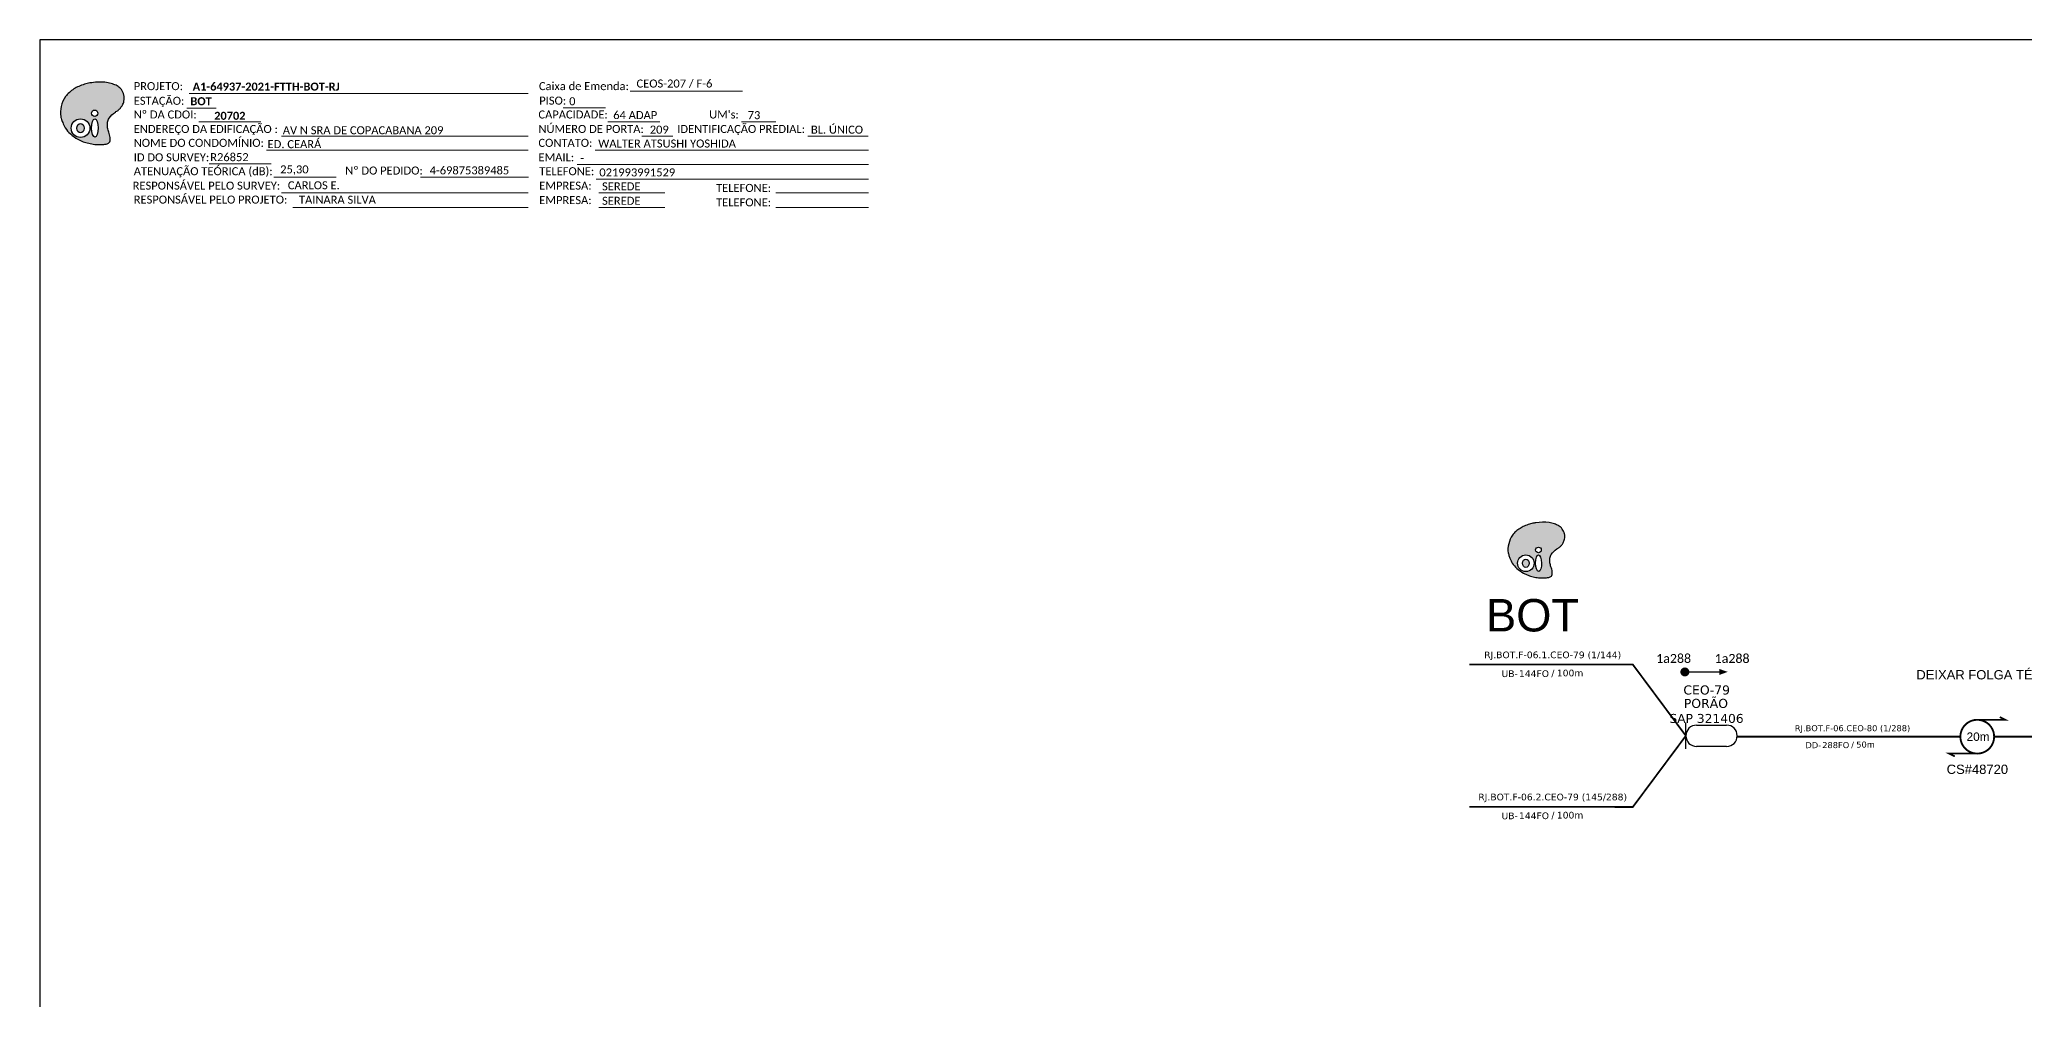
# Model space of a CAD drawing. Extents: x -95 to 749, y 705 to 1978.
# Drawn here: x -94.7 to 349.8, y 1762.7 to 1977.5 of the extents above; entities that cross this region are included whole.
import ezdxf
from ezdxf.enums import TextEntityAlignment as Align

# ---------------------------------------------------------------- set-up
doc = ezdxf.new("R2010")
doc.units = 0
for name, color, linetype in [('20.4-CEO', 1, 'Continuous'), ('20.5-CABO AÉREO', 1, 'Continuous'), ('SETA', 7, 'Continuous')]:
    doc.layers.add(name, color=color, linetype=linetype)
doc.layers.add('40.1-ETIQUETAS', color=1, linetype='Continuous', lineweight=20)
doc.styles.add('ARIAL', font='arial.ttf')
doc.styles.add('siredit', font='verdana.ttf')
doc.styles.get("Standard").update_dxf_attribs({"font": 'arial.ttf'})
doc.styles.add('WMF-Calibri0', font='calibri.ttf')
doc.styles.add('WMF-Calibri1', font='calibrib.ttf')

# ---------------------------------------------------------------- blocks, each defined once
blk = doc.blocks.new('OI')
h = blk.add_hatch(color=40)
edge = h.paths.add_edge_path()
edge.add_spline(control_points=[(4.35, -0.67), (3.92, -0.99), (3.26, -1.5), (2.81, -2.59), (2.9, -3.5), (3.06, -4.27), (3.31, -4.85), (3.37, -5.39), (3.4, -5.88), (3.2, -6.4), (2.54, -6.61), (1.65, -6.63), (0.55, -6.67), (-0.56, -6.42), (-1.61, -6.14), (-2.77, -5.61), (-3.92, -4.77), (-4.89, -3.7), (-5.34, -2.65), (-5.6, -1.94), (-5.85, -0.96), (-5.71, 0.47), (-5.1, 2.02), (-4.14, 3.02), (-3.3, 3.61), (-2.37, 4.16), (-1.36, 4.44), (-0.56, 4.7), (0.79, 4.85), (2.24, 4.97), (3.79, 4.57), (4.67, 4.21), (5.44, 3.65), (5.76, 2.99), (6.03, 2.21), (6.01, 1.46), (5.72, 0.64), (5.31, 0.08), (4.88, -0.38), (4.51, -0.55), (4.35, -0.67)], knot_values=[0, 0, 0, 0, 1.60434, 2.417191, 3.427595, 4.282808, 4.776746, 5.304182, 5.888771, 6.258406, 6.858137, 7.79129, 8.986195, 10.124242, 11.187857, 12.242908, 13.953784, 15.414161, 16.515391, 17.349188, 17.675853, 19.552021, 21.515531, 22.568638, 23.63245, 24.621084, 25.782718, 26.745347, 27.142653, 29.870543, 31.004649, 31.921532, 32.709589, 33.801391, 34.042471, 35.192333, 35.971461, 36.628871, 37.254359, 37.836911, 37.836911, 37.836911, 37.836911], degree=3, periodic=0)
h.paths.add_polyline_path([(1.13, -0.87, -1), (-0.04, -0.87, -1)], flags=16)
edge = h.paths.add_edge_path(flags=16)
edge.add_ellipse((0.56, -3.59), major_axis=(-0.02, 1.71), ratio=0.361305, start_angle=0, end_angle=360)
h.paths.add_polyline_path([(-0.36, -3.62, -1), (-3.8, -3.62, -1)], flags=16)
edge = h.paths.add_edge_path(flags=0)
edge.add_ellipse((-2.08, -3.62), major_axis=(0, 0.885), ratio=0.758294, start_angle=0, end_angle=360)
at = {"color": 40}
for centre, radius in [((-2.08, -3.62), 1.72), ((0.54, -0.87), 0.587)]:
    blk.add_circle(centre, radius, dxfattribs=at)
blk.add_ellipse((-2.08, -3.62), major_axis=(0, 0.885), ratio=0.758294, start_param=-3.141592653589792, end_param=3.141592653589792, dxfattribs=at)
blk.add_ellipse((0.56, -3.59), major_axis=(-0.02, 1.71), ratio=0.361305, dxfattribs=at)
at = {"color": 40, "start_tangent": (-0.800898, -0.598801), "end_tangent": (-0.800898, -0.598801)}
blk.add_spline([(4.35, -0.67), (3.2, -1.78), (2.9, -2.54), (2.92, -3.55), (3.12, -4.38), (3.28, -4.85), (3.37, -5.37), (3.35, -5.95), (3.2, -6.29), (2.66, -6.55), (1.73, -6.63), (0.54, -6.62), (-0.58, -6.41), (-1.6, -6.11), (-2.56, -5.67), (-3.95, -4.67), (-4.89, -3.56), (-5.37, -2.56), (-5.64, -1.78), (-5.72, -1.46), (-5.63, 0.42), (-4.84, 2.22), (-4.13, 2.99), (-3.27, 3.62), (-2.4, 4.09), (-1.3, 4.47), (-0.37, 4.72), (0.02, 4.77), (2.75, 4.8), (3.85, 4.53), (4.69, 4.16), (5.31, 3.68), (5.85, 2.73), (5.93, 2.5), (5.94, 1.35), (5.67, 0.62), (5.29, 0.08), (4.84, -0.36), (4.35, -0.67)], degree=3, dxfattribs=at)
blk = doc.blocks.new('ETIQUETA_RS5F')
at = {"layer": '40.1-ETIQUETAS', "color": 0, "style": 'siredit'}
blk.add_text('/', height=1.5, dxfattribs=at).set_placement((1.58, -1.95), align=Align.MIDDLE_RIGHT)
for tag, p in [('ETIQUETA_R_PRIMARIA', (1.21, 4.1)), ('ETIQUETA_R_SECUNDARIA', (1.21, 2.1)), ('F_ATIVAS/F_MORTAS', (1.14, -4.24))]:
    blk.add_attdef(tag, text='', height=1.5, dxfattribs=at).set_placement(p, align=Align.MIDDLE_CENTER)
for tag, p in [('TIPO_CABO', (-6.58, -2.12)), ('CAP_CABO', (0.4, -2.09))]:
    blk.add_attdef(tag, text='', height=1.5, dxfattribs=at).set_placement(p, align=Align.MIDDLE_RIGHT)
blk.add_attdef('METROS', text='', height=1.5, dxfattribs=at).set_placement((2.14, -1.95), align=Align.MIDDLE_LEFT)
for tag, p in [('FUSÃO_1', (0.85, -8.39)), ('FUSÃO_2', (0.85, -10.6)), ('FUSÃO_3', (0.85, -12.93)), ('FUSÃO_4', (0.85, -15.14)), ('FUSÃO_5', (0.85, -17.16))]:
    blk.add_attdef(tag, text='', height=1.5, dxfattribs=at).set_placement(p, align=Align.CENTER)
blk = doc.blocks.new('CARIMBO')
at = {"color": 7, "lineweight": 0}
for points in [[(35.66, -16.79), (111.64, -16.79)], [(134.48, -16.3), (159.61, -16.3)], [(35.15, -20.06), (41.7, -20.06)], [(119.43, -20.02), (128.92, -20.02)], [(37.81, -23.14), (51.75, -23.14)], [(56.38, -26.37), (111.64, -26.37)], [(129.48, -23.14), (141.1, -23.14)], [(137.07, -26.37), (144.01, -26.37)], [(159.42, -23.14), (167.09, -23.14)], [(174.24, -26.37), (187.8, -26.37)], [(52.97, -29.48), (111.64, -29.48)], [(126.6, -29.48), (187.83, -29.48)], [(40.13, -32.55), (54.07, -32.55)], [(54.67, -35.52), (68.61, -35.52)], [(122.56, -32.72), (187.83, -32.72)], [(56.38, -39.07), (111.64, -39.07)], [(126.84, -35.96), (187.83, -35.96)], [(127.45, -39.07), (142.25, -39.07)], [(167.06, -39.07), (187.83, -39.07)], [(58.87, -42.31), (111.64, -42.31)], [(127.45, -42.31), (142.25, -42.31)], [(167.06, -42.31), (187.83, -42.31)]]:
    blk.add_lwpolyline(points, dxfattribs=at)
at = {"color": 7, "xscale": 1.213923925163967, "yscale": 1.213923925163967, "zscale": 1.213923925163967, "rotation": 0.1532896023949059}
blk.add_blockref('OI', (13.86, -20.16), dxfattribs=at)
at = {"color": 7, "lineweight": 0, "style": 'WMF-Calibri0'}
for s, height, p in [('PROJETO:', 1.793, (23.26, -16.04)), ('ESTAÇÃO:', 1.793, (23.26, -19.32)), ('Caixa de Emenda:', 1.7927, (114.02, -16.04)), ('PISO:', 1.793, (114.09, -19.28)), ('Nº DA CDOI:', 1.7927, (23.26, -22.39)), ('CAPACIDADE:', 1.7927, (113.91, -22.39)), ("UM's:", 1.793, (152.15, -22.39)), ('ENDEREÇO DA EDIFICAÇÃO :', 1.7927, (23.26, -25.63)), ('NOME DO CONDOMÍNIO:', 1.7927, (23.26, -28.74)), ('NÚMERO DE PORTA:', 1.7927, (113.91, -25.63)), ('IDENTIFICAÇÃO PREDIAL:', 1.7927, (144.99, -25.63)), ('ID DO SURVEY:', 1.7927, (23.26, -31.97)), ('CONTATO:', 1.793, (113.91, -28.74)), ('EMAIL:', 1.793, (113.91, -31.97)), ('ATENUAÇÃO TEÓRICA (dB):', 1.7927, (23.26, -35.09)), ('TELEFONE:', 1.793, (114.09, -35.09)), ('RESPONSÁVEL PELO SURVEY:', 1.7927, (23.02, -38.32)), ('RESPONSÁVEL PELO PROJETO:', 1.7927, (23.26, -41.44)), ('EMPRESA:', 1.793, (114.09, -38.32)), ('EMPRESA:', 1.793, (114.09, -41.56)), ('TELEFONE:', 1.793, (153.7, -38.83)), ('TELEFONE:', 1.793, (153.7, -42.06))]:
    blk.add_text(s, height=height, dxfattribs=at).set_placement(p)
at = {"color": 7, "lineweight": 0, "flags": 8}
for tag, p, style in [('EST', (35.94, -19.41), 'WMF-Calibri1'), ('PROJ', (36.46, -16.13), 'WMF-Calibri1'), ('PISO_PTR', (120.78, -19.42), 'WMF-Calibri0'), ('CEOS-XX', (135.87, -15.46), 'WMF-Calibri0'), ('CAPAC.', (130.66, -22.52), 'WMF-Calibri0'), ("UC'S", (160.78, -22.54), 'WMF-Calibri0'), ('LOGRADOURO', (56.65, -25.91), 'WMF-Calibri0'), ('N°', (138.85, -25.77), 'WMF-Calibri0'), ('N°PREDIO', (174.94, -25.77), 'WMF-Calibri0'), ('_ID_', (40.39, -31.94), 'WMF-Calibri0'), ('NOME_DO_COND.', (53.23, -29.02), 'WMF-Calibri0'), ('EMAIL', (123.26, -32.12), 'WMF-Calibri0'), ('NOME_DO_CONTATO', (127.3, -28.89), 'WMF-Calibri0'), ('O_POTEN', (56.06, -34.68), 'WMF-Calibri0'), ('TELEFONE', (127.55, -35.36), 'WMF-Calibri0'), ('RES_SURVEY', (57.78, -38.23), 'WMF-Calibri0'), ('RES_PROJ', (60.27, -41.47), 'WMF-Calibri0'), ('EMP_RESP_SURVEY', (128.16, -38.47), 'WMF-Calibri0'), ('EMP_RESP_PROJ', (128.16, -41.71), 'WMF-Calibri0'), ('CONT_RESP_SURVEY', (167.76, -38.47), 'WMF-Calibri0'), ('CONT_RESP_PROJ', (167.76, -41.71), 'WMF-Calibri0')]:
    blk.add_attdef(tag, p, '', height=1.79, dxfattribs=dict(at, style=style))
at = {"color": 7, "lineweight": 0, "style": 'WMF-Calibri1', "flags": 8}
blk.add_attdef("N° CDO'S", text='', height=1.79, dxfattribs=at).set_placement((44.78, -22.68), align=Align.CENTER)

msp = doc.modelspace()

# ---------------------------------------------------------------- linework, layer by layer
msp.add_lwpolyline([(-94.74, 1383.52), (743.82, 1383.52), (743.82, 1977.52), (-94.74, 1977.52), (-94.74, 1383.52)])
at = {"color": 7, "lineweight": 0}
msp.add_lwpolyline([(-9.44, 1946.76), (14.71, 1946.76)], dxfattribs=at)
at = {"color": 0, "const_width": 1}
msp.add_lwpolyline([(273.26, 1835.96, 1), (274.26, 1835.97, 1)], format="xyb", close=True, dxfattribs=at)
at = {"color": 7, "const_width": 0.42}
msp.add_lwpolyline([(339.25, 1825.25, 1.000012), (339.25, 1817.69, 0.999978)], format="xyb", close=True, dxfattribs=at)
at = {"color": 7, "const_width": 0.394}
for points in [[(339.25, 1825.25), (345.55, 1825.25), (344.29, 1825.88)], [(339.25, 1817.69), (332.95, 1817.69), (334.21, 1817.06)]]:
    msp.add_lwpolyline(points, dxfattribs=at)
at = {"layer": '20.4-CEO', "color": 0}
for p, q in [((276.37, 1824.06), (283.09, 1824.06)), ((283.09, 1819.27), (276.37, 1819.27))]:
    msp.add_line(p, q, dxfattribs=at)
at = {"layer": '20.4-CEO', "color": 0, "const_width": 0.4}
for points in [[(225.48, 1837.65), (262.11, 1837.61), (273.98, 1821.67)], [(225.48, 1805.75), (262.11, 1805.74), (273.98, 1821.67)]]:
    msp.add_lwpolyline(points, dxfattribs=at)
at = {"layer": '20.4-CEO', "color": 0}
msp.add_lwpolyline([(273.98, 1818.78), (273.98, 1824.55)], dxfattribs=at)
for centre, start, end in [((276.37, 1821.67), 90, 270), ((283.09, 1821.67), 270, 90)]:
    msp.add_arc(centre, 2.39, start, end, dxfattribs=at)
at = {"layer": '20.5-CABO AÉREO', "color": 7, "ltscale": 8, "const_width": 0.4}
for points in [[(285.47, 1821.47), (335.47, 1821.47)], [(343.03, 1821.47), (393.03, 1821.47)]]:
    msp.add_lwpolyline(points, dxfattribs=at)
at = {"layer": 'SETA', "color": 0}
msp.add_lwpolyline([(273.76, 1835.97), (282.46, 1835.97)], dxfattribs=at)
msp.add_solid([(281.5, 1836.63), (283.34, 1835.98), (281.51, 1835.3)], dxfattribs=at)

# ---------------------------------------------------------------- block references
ref = msp.add_blockref('CARIMBO', (-96.94, 1982.27))
ref.add_attrib('PROJ', 'A1-64937-2021-FTTH-BOT-RJ', (-60.48, 1966.13), dxfattribs={"color": 7, "lineweight": 0, "height": 1.7927, "style": 'WMF-Calibri1'})
ref.add_attrib('EST', 'BOT', (-60.99, 1962.85), dxfattribs={"color": 7, "lineweight": 0, "height": 1.793, "style": 'WMF-Calibri1'})
ref.add_attrib("N° CDO'S", '20702', dxfattribs={"color": 7, "lineweight": 0, "height": 1.793, "style": 'WMF-Calibri1'}).set_placement((-52.15, 1959.59), align=Align.CENTER)
ref.add_attrib('LOGRADOURO', 'AV N SRA DE COPACABANA 209', (-40.29, 1956.35), dxfattribs={"color": 7, "lineweight": 0, "height": 1.7927, "style": 'WMF-Calibri0'})
ref.add_attrib('NOME_DO_COND.', 'ED. CEARÁ', (-43.7, 1953.24), dxfattribs={"color": 7, "lineweight": 0, "height": 1.793, "style": 'WMF-Calibri0'})
ref.add_attrib('_ID_', 'R26852', (-56.54, 1950.33), dxfattribs={"color": 7, "lineweight": 0, "height": 1.793, "style": 'WMF-Calibri0'})
ref.add_attrib('O_POTEN', '25,30', (-40.87, 1947.59), dxfattribs={"color": 7, "lineweight": 0, "height": 1.793, "style": 'WMF-Calibri0'})
ref.add_attrib('RES_SURVEY', 'CARLOS E.', (-39.16, 1944.03), dxfattribs={"color": 7, "lineweight": 0, "height": 1.793, "style": 'WMF-Calibri0'})
ref.add_attrib('RES_PROJ', 'TAINARA SILVA', (-36.67, 1940.8), dxfattribs={"color": 7, "lineweight": 0, "height": 1.7927, "style": 'WMF-Calibri0'})
ref.add_attrib('CEOS-XX', 'CEOS-207 / F-6', (38.94, 1966.81), dxfattribs={"color": 7, "lineweight": 0, "height": 1.7927, "style": 'WMF-Calibri0'})
ref.add_attrib('CAPAC.', '64 ADAP', (33.72, 1959.75), dxfattribs={"color": 7, "lineweight": 0, "height": 1.793, "style": 'WMF-Calibri0'})
ref.add_attrib("UC'S", '73', (63.84, 1959.73), dxfattribs={"color": 7, "lineweight": 0, "height": 1.793, "style": 'WMF-Calibri0'})
ref.add_attrib('PISO_PTR', '0', (23.85, 1962.84), dxfattribs={"color": 7, "lineweight": 0, "height": 1.79, "style": 'WMF-Calibri0'})
ref.add_attrib('N°', '209', (41.91, 1956.49), dxfattribs={"color": 7, "lineweight": 0, "height": 1.793, "style": 'WMF-Calibri0'})
ref.add_attrib('N°PREDIO', 'BL. ÚNICO', (78.01, 1956.49), dxfattribs={"color": 7, "lineweight": 0, "height": 1.793, "style": 'WMF-Calibri0'})
ref.add_attrib('NOME_DO_CONTATO', 'WALTER ATSUSHI YOSHIDA', (30.36, 1953.38), dxfattribs={"color": 7, "lineweight": 0, "height": 1.7927, "style": 'WMF-Calibri0'})
ref.add_attrib('EMAIL', '-', (26.32, 1950.14), dxfattribs={"color": 7, "lineweight": 0, "height": 1.79, "style": 'WMF-Calibri0'})
ref.add_attrib('TELEFONE', '021993991529', (30.61, 1946.91), dxfattribs={"color": 7, "lineweight": 0, "height": 1.7927, "style": 'WMF-Calibri0'})
ref.add_attrib('EMP_RESP_SURVEY', 'SEREDE', (31.22, 1943.79), dxfattribs={"color": 7, "lineweight": 0, "height": 1.793, "style": 'WMF-Calibri0'})
ref.add_attrib('EMP_RESP_PROJ', 'SEREDE', (31.22, 1940.56), dxfattribs={"color": 7, "lineweight": 0, "height": 1.793, "style": 'WMF-Calibri0'})
at = {"color": 5, "xscale": 1.080298785824793, "yscale": 1.080298769640649, "zscale": 1.080298775555462, "rotation": 0.1532885625447551}
msp.add_blockref('OI', (240.38, 1864.21), dxfattribs=at)
at = {"layer": '40.1-ETIQUETAS', "color": 7}
ref = msp.add_blockref('ETIQUETA_RS5F', (242.97, 1837.68), dxfattribs=at)
ref.add_attrib('ETIQUETA_R_SECUNDARIA', 'RJ.BOT.F-06.1.CEO-79 (1/144)', dxfattribs={"color": 0, "height": 1.5, "style": 'siredit'}).set_placement((244.15, 1839.79), align=Align.MIDDLE_CENTER)
ref.add_attrib('TIPO_CABO', 'UB-', dxfattribs={"color": 0, "height": 1.5, "style": 'siredit'}).set_placement((236.35, 1835.57), align=Align.MIDDLE_RIGHT)
ref.add_attrib('CAP_CABO', '144FO', dxfattribs={"color": 0, "height": 1.5, "style": 'siredit'}).set_placement((243.33, 1835.59), align=Align.MIDDLE_RIGHT)
ref.add_attrib('METROS', '100m', dxfattribs={"color": 0, "height": 1.5, "style": 'siredit'}).set_placement((245.08, 1835.73), align=Align.MIDDLE_LEFT)
ref = msp.add_blockref('ETIQUETA_RS5F', (310.22, 1821.47), dxfattribs=dict(at, xscale=0.900000000000091, yscale=0.900000000000091, zscale=0.900000000000091))
ref.add_attrib('ETIQUETA_R_SECUNDARIA', 'RJ.BOT.F-06.CEO-80 (1/288)', dxfattribs={"color": 0, "height": 1.35, "style": 'siredit'}).set_placement((311.31, 1823.37), align=Align.MIDDLE_CENTER)
ref.add_attrib('TIPO_CABO', 'DD-', dxfattribs={"color": 0, "height": 1.35, "style": 'siredit'}).set_placement((304.29, 1819.57), align=Align.MIDDLE_RIGHT)
ref.add_attrib('CAP_CABO', '288FO', dxfattribs={"color": 0, "height": 1.35, "style": 'siredit'}).set_placement((310.58, 1819.59), align=Align.MIDDLE_RIGHT)
ref.add_attrib('METROS', '50m', dxfattribs={"color": 0, "height": 1.35, "style": 'siredit'}).set_placement((312.15, 1819.71), align=Align.MIDDLE_LEFT)
ref = msp.add_blockref('ETIQUETA_RS5F', (242.97, 1805.85), dxfattribs=at)
ref.add_attrib('ETIQUETA_R_SECUNDARIA', 'RJ.BOT.F-06.2.CEO-79 (145/288)', dxfattribs={"color": 0, "height": 1.5, "style": 'siredit'}).set_placement((244.15, 1807.96), align=Align.MIDDLE_CENTER)
ref.add_attrib('TIPO_CABO', 'UB-', dxfattribs={"color": 0, "height": 1.5, "style": 'siredit'}).set_placement((236.35, 1803.74), align=Align.MIDDLE_RIGHT)
ref.add_attrib('CAP_CABO', '144FO', dxfattribs={"color": 0, "height": 1.5, "style": 'siredit'}).set_placement((243.33, 1803.76), align=Align.MIDDLE_RIGHT)
ref.add_attrib('METROS', '100m', dxfattribs={"color": 0, "height": 1.5, "style": 'siredit'}).set_placement((245.08, 1803.9), align=Align.MIDDLE_LEFT)

# ---------------------------------------------------------------- texts
at = {"color": 7, "lineweight": 0, "style": 'WMF-Calibri0'}
msp.add_text('Nº DO PEDIDO:', height=1.7927, dxfattribs=at).set_placement((-26.3, 1947.33))
at = {"color": 7, "style": 'ARIAL'}
msp.add_text('BOT', height=7.258, dxfattribs=at).set_placement((229.22, 1845.03))
at = {"color": 0, "style": 'ARIAL'}
msp.add_text('DEIXAR FOLGA TÉCNICA', height=2.0835, rotation=359.9867, dxfattribs=at).set_placement((325.61, 1834.3))
at = {"color": 7}
msp.add_text('20m', height=1.89, dxfattribs=at).set_placement((336.86, 1820.53))
at = {"color": 7, "style": 'ARIAL'}
msp.add_text('CS#48720', height=2.083, rotation=359.9867, dxfattribs=at).set_placement((332.4, 1813.13))
at = {"color": 0, "char_height": 2, "width": 147.6437, "attachment_point": 5, "rotation": 359.9166}
for insert in [(271.24, 1838.98), (284.34, 1838.98)]:
    msp.add_mtext('{\\fCalibri|b0|i0|c0|p34;\\C256;1a288}', dxfattribs=dict(at, insert=insert))
at = {"color": 7, "lineweight": 0, "style": 'WMF-Calibri0', "flags": 8}
msp.add_attdef('4-69875389485', (-7.4, 1947.37), '', height=1.79, dxfattribs=at)
at = {"layer": '20.4-CEO', "color": 0, "style": 'siredit'}
for s, height, p in [('CEO-79', 2.028, (278.64, 1831.93)), ('PORÃO', 2.028, (278.47, 1828.93)), ('          SAP 321406', 2, (274.25, 1825.56))]:
    msp.add_text(s, height=height, dxfattribs=at).set_placement(p, align=Align.MIDDLE_CENTER)

doc.saveas('drawing.dxf')
